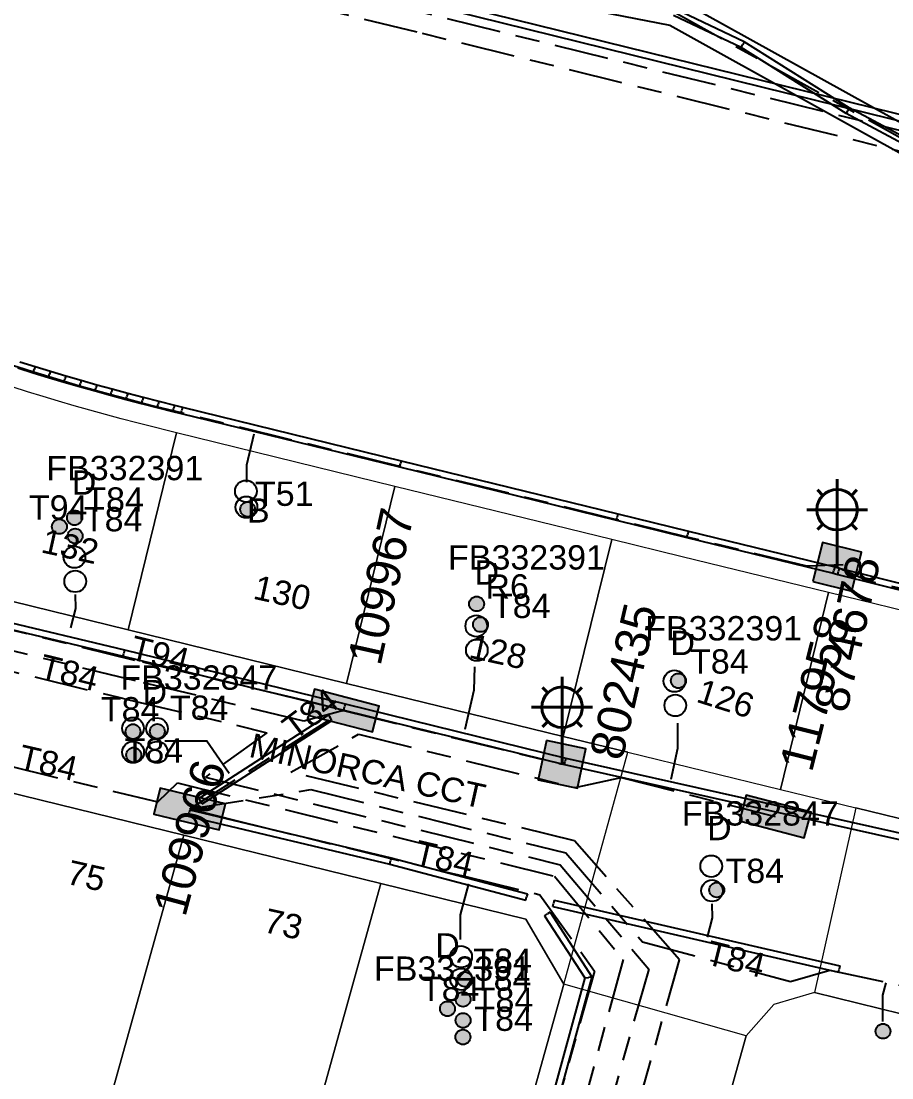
# Model space of a CAD drawing. Header units: metres. Extents: x 289087 to 291245, y 6227587 to 6229773.
# Drawn here: x 290367.1 to 290431.4, y 6228596.5 to 6228674.7 of the extents above; entities that cross this region are included whole.
import ezdxf
from ezdxf.enums import TextEntityAlignment as Align

# ---------------------------------------------------------------- set-up
doc = ezdxf.new("R2010")
doc.units = ezdxf.units.M
doc.linetypes.add('Cable Exist UG', pattern=[8.2, 4, -1.2, 1.8, -1.2])
for name, color, linetype in [('_User Ducts Config', 7, 'Continuous'), ('Duct_SP_EXT', 7, 'Continuous'), ('Equip_SP_SL_EXT', 7, 'Continuous'), ('Mains_HV_EXT', 7, 'Continuous'), ('Mains_LV_EXT', 7, 'Continuous'), ('Mains_LV_SL_EXT', 7, 'Continuous'), ('Mains_SL_EXT', 7, 'Continuous'), ('Mains_TR_EXT', 7, 'Continuous'), ('SupportsUG_SP_LV_EXT', 7, 'Continuous'), ('SupportsUG_SP_LV_SL_EXT', 7, 'Continuous')]:
    doc.layers.add(name, color=color, linetype=linetype)
doc.layers.add('Cadastre Land Parcels_SP_EXT', color=9, linetype='Continuous', lineweight=5)
doc.layers.add('Cadastre Roads_SP_EXT', color=9, linetype='Continuous', lineweight=5)
doc.styles.add('COLUMN_LABEL', font='arial.ttf')
doc.styles.add('iecARIAL', font='arial.ttf', dxfattribs={"height": 2})
doc.styles.add('POLE_LABEL', font='arial.ttf')
doc.styles.get("Standard").update_dxf_attribs({"font": 'arial.ttf'})
doc.linetypes.add('Cable E UG', pattern='A,6,-0.5,["E",Standard,S=1.7,R=0,X=0.5,Y=-1],-2.9', length=9.4)
doc.linetypes.add('Cable P UG', pattern='A,6,-0.5,["P",Standard,S=1.7,R=0,X=0.5,Y=-1],-2.9', length=9.4)

# ---------------------------------------------------------------- blocks, each defined once
blk = doc.blocks.new('COLUMN_EXT')
blk.add_hatch(color=256).paths.add_polyline_path([(-1.485, 1.485), (-1.485, -1.485), (1.485, -1.485), (1.485, 1.485)])
blk.add_lwpolyline([(-1.485, -1.485), (1.485, -1.485), (1.485, 1.485), (-1.485, 1.485)], close=True)
for tag, height, style, flags, p in [('ASSET_NUM', 2.5, 'COLUMN_LABEL', 8, (2, 2)), ('STRUCTURE_PLANT_NUMBER', 0.2, 'POLE_LABEL', 9, (1.813, 0.031)), ('STREET_CODE', 0.2, 'COLUMN_LABEL', 9, (1.813, -0.2))]:
    blk.add_attdef(tag, text='', height=height, dxfattribs=dict(style=style, flags=flags)).set_placement(p, align=Align.MIDDLE_LEFT)
at = {"flags": 9}
for tag, p in [('OWNED_BY', (1.813, -0.6)), ('STATE', (1.813, -0.8)), ('COLUMN_TYPE', (1.813, -0.4)), ('STREETNAME', (1.813, -1.6)), ('USAGE', (1.813, -1)), ('LEGEND', (1.813, -1.2)), ('LOCATION', (1.813, -1.4)), ('SUBURB', (1.813, -1.8)), ('NOTES', (1.813, -2))]:
    blk.add_attdef(tag, text='', height=0.2, dxfattribs=at).set_placement(p, align=Align.MIDDLE_LEFT)
at = {"flags": 1}
blk.add_attdef('Z', (1.813, -2.351), '', height=0.2, dxfattribs=at)
blk = doc.blocks.new('PILLAR_EXT')
blk.add_hatch(color=256).paths.add_polyline_path([(-2.475, 0.99), (-2.475, -0.99), (2.475, -0.99), (2.475, 0.99)])
blk.add_lwpolyline([(-2.475, -0.99), (2.475, -0.99), (2.475, 0.99), (-2.475, 0.99)], close=True)
at = {"style": 'iecARIAL', "flags": 8}
blk.add_attdef('ASSET_NUM', (1.5, 3.5), '', height=2.5, dxfattribs=at)
for tag, p, flags in [('OWNED_BY', (0, -0.2), 9), ('STATE', (0, -0.4), 9), ('SUPPORT_TYPE', (0, -0.6), 9), ('USAGE', (0, -0.8), 9), ('LEGEND', (0, -1), 9), ('LOCATION', (0, -1.2), 9), ('NOTES', (0, -1.4), 9), ('PARENT', (0, -1.6), 9), ('STREETNAME', (0, -1.8), 9), ('SUBURB', (0, -2), 1)]:
    blk.add_attdef(tag, p, '', height=0.2, dxfattribs=dict(flags=flags))
blk = doc.blocks.new('DUCT_EXT')
blk.add_circle((0, 0.8), 0.8)
at = {"flags": 1}
blk.add_attdef('Z', (0, 0), '', height=0.2, dxfattribs=at)
at = {"flags": 9}
for tag, p in [('DUCT_CODE', (0, 0)), ('XSECT_TYPE', (0, -0.2)), ('STATE', (0, -0.6)), ('FB_REFERENCE', (0, -0.4)), ('NOTES', (0, -0.8))]:
    blk.add_attdef(tag, text='', height=0.2, dxfattribs=at).set_placement(p, align=Align.MIDDLE_LEFT)
blk = doc.blocks.new('SL_LANTERN_EXT')
at = {"lineweight": 40}
for p, q in [((0, 1.968), (0, 6.468)), ((-1.459, 5.676), (-1.061, 5.278)), ((1.458, 5.676), (1.06, 5.278)), ((-2.25, 4.218), (2.25, 4.218)), ((-1.459, 2.759), (-1.061, 3.157)), ((1.458, 2.759), (1.06, 3.157)), ((0, 0), (0, 2.721))]:
    blk.add_line(p, q, dxfattribs=at)
blk.add_circle((0, 4.218), 1.5, dxfattribs=at)
at = {"style": 'iecARIAL', "flags": 9}
blk.add_attdef('ASSET_NUM', (1.5, 1.5), '', height=2.5, dxfattribs=at)
for tag, p, height, flags in [('CONSTRUCTED_VOLTAGE', (0.981, -0.653), 0.2, 9), ('CONTROL_TYPE', (0.981, -0.853), 0.2, 9), ('LNUMBER', (2.181, -3.253), 2.5, 8), ('OPERATING_VOLTAGE', (0.981, -1.653), 0.2, 9), ('LANTERN_PURPOSE', (0.981, -1.053), 0.2, 9), ('LANTERN_TYPE', (0.981, -1.253), 0.2, 9), ('NO_PHASES', (0.981, -1.453), 0.2, 9), ('ORIENTATION', (0.981, -1.853), 0.2, 9), ('OWNED_BY', (0.981, -2.053), 0.2, 9), ('STATE', (0.981, -2.253), 0.2, 9), ('USAGE', (0.981, -2.453), 0.2, 9), ('CEXIST', (0.981, -2.653), 0.2, 9), ('CNEW', (0.981, -2.853), 0.2, 9), ('CNUMBER', (0.981, -3.053), 0.2, 9), ('CREMOVE', (0.981, -3.253), 0.2, 9), ('CREPLACE', (0.981, -3.453), 0.2, 9), ('LKINGHEIGHT', (0.981, -3.653), 0.2, 9), ('LBRACKET', (0.981, -3.853), 0.2, 9), ('LBRACKETVOCAB', (0.981, -4.053), 0.2, 9), ('LCATEGORY', (0.981, -4.253), 0.2, 9), ('LCHARGE1', (0.981, -4.453), 0.2, 9), ('LCHARGE1PERCENT', (0.981, -4.653), 0.2, 9), ('LCHARGE2', (0.981, -4.853), 0.2, 9), ('LCHARGE2PERCENT', (0.981, -5.053), 0.2, 9), ('LCHARGE3', (0.981, -5.253), 0.2, 9), ('LCHARGE3PERCENT', (0.981, -5.453), 0.2, 9), ('LEXIST', (0.981, -5.653), 0.2, 9), ('LLAMP', (0.981, -5.853), 0.2, 9), ('LLAMPVOCAB', (0.981, -6.053), 0.2, 9), ('LMAST', (0.981, -6.253), 0.2, 9), ('LMASTVOCAB', (0.981, -6.453), 0.2, 9), ('LNEW', (0.981, -6.653), 0.2, 9), ('LANTNUMBER', (0.981, -6.853), 0.2, 9), ('LOUTREACH', (0.981, -7.253), 0.2, 9), ('LOUTREACHVOCAB', (0.981, -7.453), 0.2, 9), ('LRATECODE', (0.981, -7.653), 0.2, 9), ('LREMOVE', (0.981, -7.853), 0.2, 9), ('LREPLACE', (0.981, -8.053), 0.2, 9), ('LTYPE', (0.981, -8.253), 0.2, 9), ('LTYPEVOCAB', (0.981, -8.453), 0.2, 9), ('LEGEND', (0.981, -8.653), 0.2, 9), ('STREETNAME', (0.981, -9.253), 0.2, 9), ('SUBURB', (0.981, -9.453), 0.2, 1), ('LOCATION', (0.981, -8.853), 0.2, 9), ('NOTES', (0.981, -9.053), 0.2, 9)]:
    blk.add_attdef(tag, p, '', height=height, dxfattribs=dict(flags=flags))
blk = doc.blocks.new('CABLE_LARGE_EXT')
h = blk.add_hatch(color=256)
edge = h.paths.add_edge_path()
edge.add_arc((0, 0.55), 0.55, 0, 360)
blk.add_circle((0, 0.55), 0.55)
at = {"flags": 1}
blk.add_attdef('Z', (0, 0), '', height=0.2, dxfattribs=at)
at = {"flags": 9}
for tag, p in [('COND_CODE', (0, 0)), ('XSECT_SIZE', (0, -0.6)), ('STATE', (0, -0.4)), ('FB_REFERENCE', (0, -0.2)), ('NOTES', (0, -0.8))]:
    blk.add_attdef(tag, text='', height=0.2, dxfattribs=at).set_placement(p, align=Align.MIDDLE_LEFT)

msp = doc.modelspace()

# ---------------------------------------------------------------- linework, layer by layer
at = {"layer": '_User Ducts Config'}
for points in [[(290383.75, 6228640.572), (290383.759, 6228641.836), (290384.285, 6228644.138)], [(290371.056, 6228632.267), (290371.074, 6228631.218), (290370.721, 6228629.793)], [(290400.578, 6228626.907), (290400.531, 6228625.183), (290399.858, 6228622.261)], [(290415.591, 6228622.747), (290415.591, 6228620.864), (290415.103, 6228618.563)], [(290377.697, 6228621.445), (290380.785, 6228621.443), (290382.434, 6228619.034)], [(290399.547, 6228606.751), (290399.552, 6228608.558), (290400.161, 6228610.859)], [(290418.133, 6228609.39), (290418.142, 6228608.346), (290417.783, 6228606.915)], [(290430.782, 6228600.666), (290430.782, 6228602.629), (290431.021, 6228603.545)]]:
    msp.add_lwpolyline(points, dxfattribs=at)
at = {"layer": 'Cadastre Land Parcels_SP_EXT', "linetype": 'Continuous'}
for points in [[(290378.558, 6228644.208), (290377.956, 6228644.359), (290376.791, 6228644.649), (290375.627, 6228644.948), (290374.465, 6228645.255), (290373.306, 6228645.569), (290372.148, 6228645.891), (290370.992, 6228646.22), (290369.838, 6228646.557), (290368.687, 6228646.902), (290367.539, 6228647.254), (290366.391, 6228647.614), (290365.247, 6228647.981), (290364.105, 6228648.355), (290362.965, 6228648.738), (290359.081, 6228633.561), (290360.714, 6228633.151), (290374.979, 6228629.642), (290378.558, 6228644.208)], [(290394.703, 6228640.25), (290378.558, 6228644.208), (290374.979, 6228629.642), (290391.125, 6228625.682), (290394.703, 6228640.25)], [(290410.725, 6228636.321), (290394.703, 6228640.25), (290391.125, 6228625.682), (290407.146, 6228621.753), (290410.725, 6228636.321)], [(290426.755, 6228632.401), (290415.936, 6228635.041), (290410.725, 6228636.321), (290407.146, 6228621.753), (290411.916, 6228620.589), (290423.2, 6228617.834), (290426.755, 6228632.401)], [(290442.859, 6228628.472), (290426.755, 6228632.401), (290423.2, 6228617.834), (290428.769, 6228616.473), (290439.28, 6228613.905), (290442.859, 6228628.472)], [(290379.085, 6228614.464), (290364.515, 6228618.034), (290356.558, 6228589.5), (290371.005, 6228585.47), (290379.085, 6228614.464)], [(290393.664, 6228610.885), (290379.085, 6228614.464), (290371.005, 6228585.47), (290385.467, 6228581.442), (290393.664, 6228610.885)], [(290407.179, 6228603.446), (290404.368, 6228608.256), (290393.664, 6228610.885), (290385.467, 6228581.442), (290399.923, 6228577.412), (290407.179, 6228603.446)], [(290441.745, 6228598.888), (290425.716, 6228602.827), (290422.722, 6228601.938), (290420.661, 6228599.608), (290414.905, 6228578.962), (290434.654, 6228573.453), (290441.745, 6228598.888)]]:
    msp.add_lwpolyline(points, close=True, dxfattribs=at)
at = {"layer": 'Cadastre Roads_SP_EXT', "linetype": 'Continuous'}
for points in [[(290411.916, 6228620.589), (290407.146, 6228621.753), (290391.125, 6228625.682), (290374.979, 6228629.642), (290360.714, 6228633.151), (290353.837, 6228620.693), (290354.751, 6228620.468), (290355.665, 6228620.238), (290356.578, 6228620.002), (290357.49, 6228619.764), (290364.515, 6228618.034), (290379.085, 6228614.464), (290393.664, 6228610.885), (290404.368, 6228608.256), (290407.179, 6228603.446), (290411.916, 6228620.589)], [(290479.132, 6228604.124), (290471.332, 6228606.036), (290455.31, 6228609.975), (290439.28, 6228613.904), (290428.769, 6228616.473), (290425.716, 6228602.827), (290441.745, 6228598.887), (290461.181, 6228594.119), (290476.254, 6228590.43), (290479.132, 6228604.124)], [(290386.721, 6228477.813), (290390.753, 6228492.26), (290394.778, 6228506.707), (290398.801, 6228521.154), (290402.826, 6228535.611), (290406.858, 6228550.058), (290410.881, 6228564.504), (290414.905, 6228578.962), (290420.661, 6228599.608), (290407.179, 6228603.446), (290399.923, 6228577.412), (290395.899, 6228562.965), (290392.543, 6228550.917), (290389.855, 6228541.29), (290387.166, 6228531.642), (290383.81, 6228519.604), (290380.455, 6228507.556), (290377.099, 6228495.518), (290370.386, 6228471.434), (290383.315, 6228465.575), (290386.721, 6228477.813)]]:
    msp.add_lwpolyline(points, close=True, dxfattribs=at)
at = {"layer": 'Duct_SP_EXT'}
for p, q in [((290435.69, 6228666.346), (290396.857, 6228675.938)), ((290435.805, 6228666.812), (290396.972, 6228676.404)), ((290420.297, 6228672.72), (290415.291, 6228675.09)), ((290420.528, 6228673.141), (290415.442, 6228675.549)), ((290420.297, 6228672.72), (290420.412, 6228672.93)), ((290428.049, 6228667.832), (290420.297, 6228672.72)), ((290420.528, 6228673.141), (290420.412, 6228672.93)), ((290428.291, 6228668.247), (290420.528, 6228673.141)), ((290428.049, 6228667.832), (290428.17, 6228668.04)), ((290428.291, 6228668.247), (290428.17, 6228668.04)), ((290436.655, 6228663.763), (290428.291, 6228668.247)), ((290436.479, 6228663.312), (290428.049, 6228667.832)), ((290366.965, 6228649.476), (290368.099, 6228649.12)), ((290366.819, 6228649.019), (290367.957, 6228648.661)), ((290367.957, 6228648.661), (290368.028, 6228648.891)), ((290367.957, 6228648.661), (290369.096, 6228648.312)), ((290368.099, 6228649.12), (290368.028, 6228648.891)), ((290368.099, 6228649.12), (290369.236, 6228648.772)), ((290369.096, 6228648.312), (290369.166, 6228648.542)), ((290369.236, 6228648.772), (290369.166, 6228648.542)), ((290369.236, 6228648.772), (290370.373, 6228648.43)), ((290370.373, 6228648.43), (290370.305, 6228648.2)), ((290370.373, 6228648.43), (290371.514, 6228648.098)), ((290369.096, 6228648.312), (290370.237, 6228647.97)), ((290370.237, 6228647.97), (290370.305, 6228648.2)), ((290370.237, 6228647.97), (290371.381, 6228647.637)), ((290371.381, 6228647.637), (290371.447, 6228647.868)), ((290371.381, 6228647.637), (290372.527, 6228647.31)), ((290371.514, 6228648.098), (290371.447, 6228647.868)), ((290371.514, 6228648.098), (290372.657, 6228647.772)), ((290372.657, 6228647.772), (290372.592, 6228647.541)), ((290372.657, 6228647.772), (290373.799, 6228647.458)), ((290372.527, 6228647.31), (290372.592, 6228647.541)), ((290372.527, 6228647.31), (290373.672, 6228646.995)), ((290373.672, 6228646.995), (290373.736, 6228647.226)), ((290373.672, 6228646.995), (290374.822, 6228646.684)), ((290373.799, 6228647.458), (290373.736, 6228647.226)), ((290373.799, 6228647.458), (290374.945, 6228647.148)), ((290374.822, 6228646.684), (290374.883, 6228646.916)), ((290374.945, 6228647.148), (290374.883, 6228646.916)), ((290374.945, 6228647.148), (290376.094, 6228646.845)), ((290376.094, 6228646.845), (290376.033, 6228646.613)), ((290376.094, 6228646.845), (290377.244, 6228646.551)), ((290374.822, 6228646.684), (290375.973, 6228646.381)), ((290375.973, 6228646.381), (290376.033, 6228646.613)), ((290375.973, 6228646.381), (290377.126, 6228646.085)), ((290377.126, 6228646.085), (290377.185, 6228646.318)), ((290377.126, 6228646.085), (290378.284, 6228645.797)), ((290377.244, 6228646.551), (290377.185, 6228646.318)), ((290377.244, 6228646.551), (290378.4, 6228646.263)), ((290378.4, 6228646.263), (290378.342, 6228646.03)), ((290378.4, 6228646.263), (290379.005, 6228646.112)), ((290379.005, 6228646.112), (290378.947, 6228645.879)), ((290379.005, 6228646.112), (290395.156, 6228642.153)), ((290378.284, 6228645.797), (290378.342, 6228646.03)), ((290378.284, 6228645.797), (290378.89, 6228645.646)), ((290378.89, 6228645.646), (290378.947, 6228645.879)), ((290378.89, 6228645.646), (290395.042, 6228641.687)), ((290395.156, 6228642.153), (290395.099, 6228641.92)), ((290395.156, 6228642.153), (290411.189, 6228638.217)), ((290395.042, 6228641.687), (290395.099, 6228641.92)), ((290395.042, 6228641.687), (290411.075, 6228637.751)), ((290411.075, 6228637.751), (290411.132, 6228637.984)), ((290411.075, 6228637.751), (290416.284, 6228636.465)), ((290411.189, 6228638.217), (290411.132, 6228637.984)), ((290411.189, 6228638.217), (290416.398, 6228636.931)), ((290416.284, 6228636.465), (290416.341, 6228636.698)), ((290416.398, 6228636.931), (290416.341, 6228636.698)), ((290416.398, 6228636.931), (290427.213, 6228634.297)), ((290416.284, 6228636.465), (290427.099, 6228633.83)), ((290427.099, 6228633.83), (290427.156, 6228634.063)), ((290427.099, 6228633.83), (290427.437, 6228633.748)), ((290427.213, 6228634.297), (290427.156, 6228634.063)), ((290427.213, 6228634.297), (290427.551, 6228634.214)), ((290427.436, 6228633.748), (290427.494, 6228633.981)), ((290427.436, 6228633.748), (290443.152, 6228629.84)), ((290427.437, 6228633.748), (290427.494, 6228633.981)), ((290427.551, 6228634.214), (290427.494, 6228633.981)), ((290427.552, 6228634.214), (290427.494, 6228633.981)), ((290427.552, 6228634.214), (290443.269, 6228630.306)), ((290359.296, 6228631.354), (290374.6, 6228627.689)), ((290359.407, 6228631.82), (290374.713, 6228628.156)), ((290374.713, 6228628.156), (290374.656, 6228627.922)), ((290374.713, 6228628.156), (290391.029, 6228624.175)), ((290374.6, 6228627.689), (290374.656, 6228627.922)), ((290374.6, 6228627.689), (290390.915, 6228623.709)), ((290391.03, 6228624.175), (290390.972, 6228623.942)), ((290391.029, 6228624.175), (290390.972, 6228623.942)), ((290391.03, 6228624.175), (290407.339, 6228620.155)), ((290390.915, 6228623.709), (290390.972, 6228623.942)), ((290390.915, 6228623.709), (290390.972, 6228623.942)), ((290390.915, 6228623.709), (290407.224, 6228619.689)), ((290380.194, 6228617.169), (290389.776, 6228623.351)), ((290380.454, 6228616.765), (290390.037, 6228622.947)), ((290389.776, 6228623.351), (290389.907, 6228623.149)), ((290390.037, 6228622.947), (290389.907, 6228623.149)), ((290407.224, 6228619.689), (290407.282, 6228619.922)), ((290407.229, 6228619.688), (290407.282, 6228619.922)), ((290407.229, 6228619.688), (290441, 6228612.103)), ((290407.334, 6228620.157), (290407.282, 6228619.922)), ((290407.339, 6228620.155), (290407.282, 6228619.922)), ((290407.334, 6228620.157), (290441.106, 6228612.571)), ((290380.194, 6228617.169), (290380.324, 6228616.967)), ((290380.454, 6228616.765), (290380.324, 6228616.967)), ((290379.423, 6228615.872), (290379.478, 6228616.105)), ((290379.423, 6228615.872), (290394.313, 6228612.322)), ((290379.534, 6228616.339), (290379.478, 6228616.105)), ((290379.534, 6228616.339), (290394.43, 6228612.787)), ((290394.313, 6228612.322), (290394.372, 6228612.554)), ((290394.43, 6228612.787), (290394.372, 6228612.554)), ((290394.43, 6228612.787), (290404.496, 6228610.12)), ((290394.313, 6228612.322), (290404.373, 6228609.656)), ((290404.496, 6228610.12), (290404.435, 6228609.888)), ((290404.373, 6228609.656), (290404.435, 6228609.888)), ((290406.377, 6228609.183), (290406.431, 6228609.416)), ((290406.484, 6228609.65), (290406.431, 6228609.416)), ((290406.484, 6228609.65), (290427.599, 6228604.793)), ((290405.766, 6228608.502), (290405.968, 6228608.632)), ((290406.169, 6228608.763), (290405.968, 6228608.632)), ((290406.169, 6228608.763), (290409.267, 6228603.983)), ((290406.377, 6228609.183), (290427.492, 6228604.325)), ((290405.766, 6228608.502), (290408.747, 6228603.903)), ((290427.599, 6228604.793), (290427.546, 6228604.559)), ((290408.747, 6228603.903), (290401.337, 6228577.022)), ((290409.267, 6228603.983), (290401.8, 6228576.894)), ((290408.747, 6228603.903), (290409.007, 6228603.943)), ((290409.267, 6228603.983), (290409.007, 6228603.943)), ((290427.492, 6228604.325), (290427.546, 6228604.559))]:
    msp.add_line(p, q, dxfattribs=at)
at = {"layer": 'Mains_HV_EXT', "linetype": 'Cable P UG'}
msp.add_lwpolyline([(290245.838, 6228823.974), (290324.23, 6228724.868), (290343.427, 6228701.462), (290372.268, 6228687.188), (290390.781, 6228681.13), (290415.713, 6228676.27), (290436.934, 6228664.478), (290473.55, 6228655.666), (290477.443, 6228654.708)], dxfattribs=at)
at = {"layer": 'Mains_HV_EXT', "linetype": 'Cable E UG'}
msp.add_lwpolyline([(290244.263, 6228822.741), (290322.673, 6228723.613), (290342.154, 6228699.861), (290371.51, 6228685.332), (290390.277, 6228679.19), (290415.019, 6228674.368), (290436.201, 6228662.597), (290473.089, 6228653.72), (290476.965, 6228652.766)], dxfattribs=at)
at = {"layer": 'Mains_HV_EXT', "linetype": 'Cable Exist UG'}
msp.add_lwpolyline([(290484.625, 6228654.416), (290455.745, 6228661.523), (290435.367, 6228664.201), (290435.367, 6228664.201), (290396.341, 6228673.84), (290380.892, 6228677.619), (290374.892, 6228679.414), (290368.522, 6228681.679), (290361.494, 6228684.718), (290355.181, 6228687.567), (290348.993, 6228690.826), (290340.976, 6228695.617), (290333.836, 6228700.44), (290326.326, 6228706.382), (290322.225, 6228709.748), (290318.533, 6228713.087), (290314.775, 6228716.892)], dxfattribs=at)
at = {"layer": 'Mains_LV_EXT', "linetype": 'Cable Exist UG'}
msp.add_lwpolyline([(290390.901, 6228623.674), (290387.972, 6228622.892), (290387.972, 6228622.892), (290375.509, 6228625.875), (290361.334, 6228629.32), (290356.539, 6228630.475), (290356.363, 6228632.029), (290356.363, 6228632.029, -0.020777), (290342.119, 6228636.433), (290342.119, 6228636.433, -0.00398), (290326.349, 6228643.584), (290326.349, 6228643.584, -0.002295), (290325.421, 6228644)], format="xyb", dxfattribs=at)
for points in [[(290390.901, 6228623.674), (290387.93, 6228624.439), (290387.93, 6228624.439), (290375.464, 6228627.388), (290361.235, 6228630.872), (290357.999, 6228631.644)], [(290360.099, 6228628.091), (290374.256, 6228624.653), (290375.035, 6228624.465), (290375.035, 6228624.465), (290382.997, 6228622.599), (290385.239, 6228622.038), (290385.239, 6228622.038), (290380.695, 6228618.758), (290380.695, 6228618.758), (290406.915, 6228612.267), (290413.463, 6228604.555), (290413.463, 6228604.555), (290406.344, 6228579.424)], [(290379.525, 6228616.402), (290390.901, 6228623.674)], [(290336.245, 6228579.768), (290337.335, 6228583.291), (290337.335, 6228583.291), (290340.308, 6228594.069), (290345.638, 6228613.715), (290345.873, 6228614.555), (290345.873, 6228614.555), (290346.774, 6228617.903), (290349.759, 6228621.483), (290353.879, 6228622.687), (290364.747, 6228619.93), (290365.873, 6228619.648), (290365.873, 6228619.648), (290377.161, 6228616.921), (290378.616, 6228618.331), (290378.616, 6228618.331), (290406.488, 6228611.421), (290411.564, 6228605.262), (290404.871, 6228580.801), (290395.916, 6228582.783), (290394.196, 6228582.291)], [(290394.406, 6228550.376), (290398.236, 6228549.294), (290398.236, 6228549.294), (290405.883, 6228576.921), (290408.077, 6228578.153), (290408.077, 6228578.153), (290415.237, 6228603.479), (290415.749, 6228605.245), (290415.749, 6228605.245), (290407.964, 6228614.047), (290386.999, 6228619.128), (290392.005, 6228621.921), (290392.005, 6228621.921), (290408.012, 6228617.976), (290411.436, 6228618.716), (290411.436, 6228618.716), (290422.815, 6228615.836)], [(290379.525, 6228616.402), (290388.491, 6228617.828), (290388.491, 6228617.828), (290407.328, 6228613.15), (290413.005, 6228606.58), (290423.946, 6228603.625), (290423.946, 6228603.625), (290426.851, 6228604.466), (290444.256, 6228600.74)], [(290379.525, 6228616.402), (290383.143, 6228615.491), (290383.143, 6228615.491), (290398.307, 6228611.776), (290399.948, 6228611.398), (290399.948, 6228611.398), (290405.421, 6228610.053), (290409.464, 6228604.39), (290403.639, 6228583.878), (290395.752, 6228583.3), (290394.124, 6228582.3)]]:
    msp.add_lwpolyline(points, dxfattribs=at)
at = {"layer": 'Mains_LV_SL_EXT', "linetype": 'Cable Exist UG'}
msp.add_lwpolyline([(290390.901, 6228623.674), (290407.056, 6228619.7)], dxfattribs=at)
at = {"layer": 'Mains_SL_EXT', "linetype": 'Cable Exist UG'}
for points in [[(290435.407, 6228665.221), (290434.313, 6228666.006), (290434.313, 6228666.006), (290396.699, 6228675.297), (290381.285, 6228679.067), (290378.932, 6228679.771), (290377.549, 6228679.663)], [(290427.825, 6228634.458), (290425.143, 6228634.352), (290425.143, 6228634.352), (290416.293, 6228636.504), (290411.084, 6228637.789), (290395.052, 6228641.724), (290378.898, 6228645.687), (290378.296, 6228645.834), (290377.138, 6228646.122), (290375.985, 6228646.417), (290374.834, 6228646.721), (290373.684, 6228647.032), (290372.537, 6228647.35), (290371.391, 6228647.677), (290370.248, 6228648.01), (290369.108, 6228648.352), (290367.969, 6228648.701), (290366.831, 6228649.058), (290365.697, 6228649.422), (290364.559, 6228649.795), (290363.625, 6228650.834)], [(290491.596, 6228618.681), (290488.467, 6228618.818), (290488.467, 6228618.818), (290475.412, 6228622.176), (290459.351, 6228626.124), (290452.085, 6228627.946), (290443.328, 6228630.143), (290429.634, 6228633.258), (290427.13, 6228634.38)]]:
    msp.add_lwpolyline(points, dxfattribs=at)
at = {"layer": 'Mains_TR_EXT', "linetype": 'Cable Exist UG'}
msp.add_lwpolyline([(290245.05, 6228823.358), (290323.452, 6228724.241), (290342.791, 6228700.661), (290371.889, 6228686.26), (290390.529, 6228680.16), (290415.366, 6228675.319), (290436.567, 6228663.537), (290473.319, 6228654.693), (290477.204, 6228653.737)], dxfattribs=at)

# ---------------------------------------------------------------- block references
at = {"layer": '_User Ducts Config'}
for name, p in [('DUCT_EXT', (290383.683, 6228639.096)), ('DUCT_EXT', (290383.719, 6228637.917)), ('CABLE_LARGE_EXT', (290383.81, 6228638.005)), ('CABLE_LARGE_EXT', (290371.01, 6228637.38)), ('CABLE_LARGE_EXT', (290369.893, 6228636.732)), ('CABLE_LARGE_EXT', (290371.058, 6228636.028)), ('DUCT_EXT', (290371.008, 6228634.223)), ('DUCT_EXT', (290371.062, 6228632.428)), ('CABLE_LARGE_EXT', (290400.737, 6228631.014)), ('DUCT_EXT', (290400.714, 6228629.127)), ('DUCT_EXT', (290400.755, 6228627.341)), ('DUCT_EXT', (290415.366, 6228625.051)), ('DUCT_EXT', (290415.427, 6228623.255)), ('DUCT_EXT', (290375.334, 6228621.567)), ('CABLE_LARGE_EXT', (290375.334, 6228621.567)), ('DUCT_EXT', (290377.11, 6228621.539)), ('CABLE_LARGE_EXT', (290377.133, 6228621.584)), ('DUCT_EXT', (290375.342, 6228619.796)), ('DUCT_EXT', (290377.111, 6228619.788)), ('CABLE_LARGE_EXT', (290375.388, 6228619.842)), ('DUCT_EXT', (290418.08, 6228611.363)), ('DUCT_EXT', (290418.141, 6228609.55)), ('CABLE_LARGE_EXT', (290418.489, 6228609.857)), ('CABLE_LARGE_EXT', (290430.782, 6228599.409))]:
    msp.add_blockref(name, p, dxfattribs=at)
for name, p, rotation in [('CABLE_LARGE_EXT', (290401.576, 6228630.044), 90.65602989215623), ('CABLE_LARGE_EXT', (290416.206, 6228625.876), 90.0000000000002), ('DUCT_EXT', (290400.389, 6228605.471), 90.22557278328952), ('DUCT_EXT', (290400.402, 6228603.807), 90.22557278328952), ('CABLE_LARGE_EXT', (290400.402, 6228603.807), 90.84382173476095), ('CABLE_LARGE_EXT', (290400.287, 6228602.319), 90.22557278328952), ('CABLE_LARGE_EXT', (290399.135, 6228601.618), 90.22557278328952), ('CABLE_LARGE_EXT', (290400.286, 6228600.758), 90.22557278328952), ('CABLE_LARGE_EXT', (290400.276, 6228599.526), 90.22557278328952)]:
    msp.add_blockref(name, p, dxfattribs=dict(at, rotation=rotation))
at = {"layer": 'Equip_SP_SL_EXT'}
for p in [(290427.39, 6228634.31), (290407.057, 6228619.699)]:
    msp.add_blockref('SL_LANTERN_EXT', p, dxfattribs=at)
at = {"layer": 'SupportsUG_SP_LV_EXT'}
ref = msp.add_blockref('PILLAR_EXT', (290390.901, 6228623.674), dxfattribs=dict(at, rotation=345.379734182188))
ref.add_attrib('ASSET_NUM', '109967', dxfattribs={"layer": '0', "height": 2.5, "rotation": 77.51916, "style": 'iecARIAL'}).set_placement((290392.401, 6228627.174), align=Align.MIDDLE_LEFT)
ref = msp.add_blockref('PILLAR_EXT', (290422.815, 6228615.836), dxfattribs=dict(at, rotation=345.291719795994))
ref.add_attrib('ASSET_NUM', '117958', dxfattribs={"layer": '0', "height": 2.5, "rotation": 75.90438, "style": 'iecARIAL'}).set_placement((290424.315, 6228619.336), align=Align.MIDDLE_LEFT)
ref = msp.add_blockref('PILLAR_EXT', (290379.525, 6228616.402), dxfattribs=dict(at, rotation=166.459589501549))
ref.add_attrib('ASSET_NUM', '109966', dxfattribs={"layer": '0', "height": 2.5, "rotation": 74.88963, "style": 'iecARIAL'}).set_placement((290381.025, 6228619.902), align=Align.MIDDLE_RIGHT)
at = {"layer": 'SupportsUG_SP_LV_SL_EXT'}
ref = msp.add_blockref('COLUMN_EXT', (290427.39, 6228634.31), dxfattribs=dict(at, rotation=346.15930438257))
ref.add_attrib('ASSET_NUM', '874678', dxfattribs={"layer": '0', "height": 2.5, "rotation": 77.59258, "style": 'COLUMN_LABEL'}).set_placement((290429.39, 6228635.06), align=Align.MIDDLE_RIGHT)
ref = msp.add_blockref('COLUMN_EXT', (290407.057, 6228619.699), dxfattribs=dict(at, rotation=258.2272318260766))
ref.add_attrib('ASSET_NUM', '802435', dxfattribs={"layer": '0', "height": 2.5, "rotation": 76.89365, "style": 'COLUMN_LABEL'}).set_placement((290409.057, 6228620.449), align=Align.TOP_LEFT)

# ---------------------------------------------------------------- texts
at = {"layer": '_User Ducts Config'}
for s, p in [('FB332391', (290368.927, 6228640.71)), ('D', (290370.806, 6228639.63)), ('T51', (290384.351, 6228638.813)), ('T84', (290371.809, 6228638.381)), ('T94', (290367.637, 6228637.79)), ('B', (290383.761, 6228637.579)), ('T84', (290371.703, 6228636.93)), ('FB332391', (290398.626, 6228634.101)), ('D', (290400.584, 6228632.989)), ('R6', (290401.389, 6228631.951)), ('T84', (290401.869, 6228630.519)), ('FB332391', (290413.2, 6228628.859)), ('D', (290415.063, 6228627.773)), ('T84', (290416.517, 6228626.407)), ('FB332847', (290374.402, 6228625.214)), ('D', (290376.039, 6228624.146)), ('T84', (290372.955, 6228622.868)), ('T84', (290378.061, 6228622.987)), ('T84', (290374.711, 6228619.82)), ('FB332847', (290415.911, 6228615.169)), ('D', (290417.775, 6228614.085)), ('T84', (290419.141, 6228610.914)), ('D', (290397.68, 6228605.409)), ('FB332391', (290393.15, 6228603.688)), ('T84', (290400.495, 6228604.273)), ('T84', (290400.459, 6228602.957)), ('T84', (290396.617, 6228602.192)), ('T84', (290400.597, 6228601.392)), ('T84', (290400.57, 6228599.983))]:
    msp.add_text(s, height=1.8, dxfattribs=at).set_placement(p)
at = {"layer": 'Cadastre Land Parcels_SP_EXT'}
for s, rotation, p in [('132', 347.58255, (290368.451, 6228635.388)), ('130', 347.52712, (290384.13, 6228631.959)), ('128', 347.58255, (290400.086, 6228627.602)), ('126', 342.39882, (290416.89, 6228624.341)), ('75', 347.27564, (290370.32, 6228610.887)), ('73', 347.52712, (290384.894, 6228607.313))]:
    msp.add_text(s, height=1.8, rotation=rotation, dxfattribs=at).set_placement(p)
at = {"layer": 'Cadastre Roads_SP_EXT'}
msp.add_text('MINORCA CCT', height=1.8, rotation=347.43256, dxfattribs=at).set_placement((290383.825, 6228620.268))
at = {"layer": 'Mains_LV_EXT'}
for s, rotation, p in [('T94', 346.11299, (290375.006, 6228627.492)), ('T84', 346.11299, (290368.302, 6228626.123)), ('T84', 37.10689, (290387.267, 6228621.408)), ('T84', 347.01024, (290366.752, 6228619.421)), ('T84', 346.85729, (290396.025, 6228612.36)), ('T84', 345.88975, (290417.582, 6228604.949))]:
    msp.add_text(s, height=1.8, rotation=rotation, dxfattribs=at).set_placement(p)

doc.saveas('drawing.dxf')
